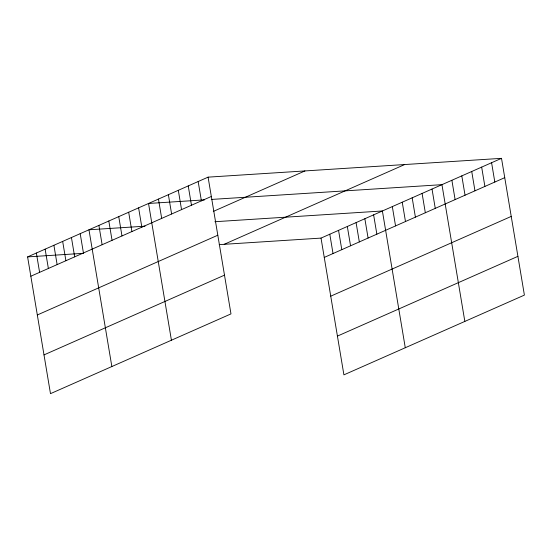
<?xml version="1.0" encoding="UTF-8"?>
<svg xmlns="http://www.w3.org/2000/svg" width="552" height="552" viewBox="0 0 552 552"><rect width="100%" height="100%" fill="white"/><g stroke="black" fill="none" stroke-linecap="round" stroke-linejoin="round"><path stroke-width="0.83" d="M208.09 177.144L230.977 313.902L50.487 393.659L27.6 256.901L208.09 177.144L501.513 158.341L524.4 295.099L343.91 374.856L321.022 238.098L501.513 158.341M30.836 276.221L211.326 196.464M213.286 211.43L304.925 170.941M37.315 314.978L217.812 235.221M224.195 244.301L404.685 164.544M44.001 354.901L224.492 275.151M324.259 257.418L504.749 177.661M330.745 296.169L511.235 216.418M337.424 336.099L517.914 256.342M204.592 199.872L148.529 203.467L171.417 340.225M211.381 199.438L441.952 184.665L464.839 321.416M145.024 226.189L88.969 229.784L111.849 366.542M214.894 221.718L382.391 210.981L405.278 347.739M27.6 256.901L83.662 253.306M219.206 244.626L321.022 238.098M491.591 162.73L494.82 182.05M481.661 167.118L484.891 186.438M471.732 171.499L474.968 190.82M461.803 175.888L465.039 195.208M451.881 180.276L455.11 199.596M432.023 189.046L435.259 208.366M422.101 193.435L425.33 212.755M412.171 197.823L415.408 217.143M402.242 202.204L405.478 221.524M392.32 206.593L395.549 225.913M373.621 214.852L376.857 234.172M364.858 218.73L368.087 238.05M356.088 222.601L359.324 241.921M347.325 226.479L350.554 245.799M338.555 230.35L341.791 249.67M329.792 234.22L333.022 253.54M198.168 181.532L201.397 200.852M188.239 185.92L191.468 205.24M178.31 190.309L181.546 209.629M168.381 194.69L171.617 214.01M158.458 199.079L161.688 218.399M138.6 207.849L141.836 227.176M128.678 212.237L131.907 231.557M118.749 216.625L121.978 235.945M108.82 221.014L112.056 240.334M98.891 225.395L102.127 244.715M80.199 233.662L83.435 252.982M71.436 237.532L74.665 256.852M62.666 241.403L65.902 260.723M53.903 245.281L57.132 264.601M45.133 249.152L48.369 268.472M36.37 253.03L39.599 272.35"/></g></svg>
